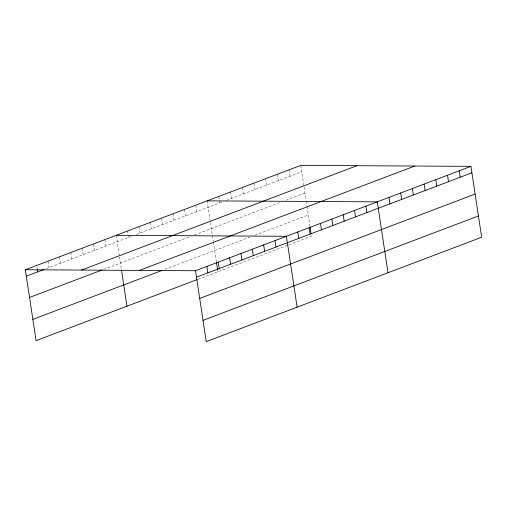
<?xml version="1.0" encoding="UTF-8"?>
<svg xmlns="http://www.w3.org/2000/svg" width="507" height="507" viewBox="0 0 507 507"><rect width="100%" height="100%" fill="white"/><g stroke="black" fill="none" stroke-linecap="round" stroke-linejoin="round"><path stroke-width="0.38" stroke-dasharray="2.54 1.9" d="M46.207 268.659L131.414 236.363M136.383 234.481L222.003 202.04M226.388 200.373L301.741 171.816M103.384 269.477L190.727 236.376M194.276 235.033L280.815 202.236M285.935 200.297L304.961 193.085M164.927 269.325L249.748 237.181M254.869 235.242L308.275 215M197.964 279.294L288.077 245.141M288.813 244.862L311.488 236.268L311.26 234.754M300.765 165.383L303.927 186.253M304.042 187.013L306.025 200.132M306.139 200.911L306.849 205.608M306.969 206.393L309.992 226.395M289.066 169.82L290.036 176.252M277.361 174.256L278.33 180.688M265.655 178.692L266.625 185.125M253.95 183.122L254.92 189.561M242.245 187.558L243.214 193.997M230.539 191.995L231.509 198.433M218.834 196.431L219.373 200.012M219.48 200.721L219.804 202.87M207.129 200.867L210.285 221.736M210.399 222.497L212.262 234.836M212.382 235.616L213.213 241.098M213.327 241.877L216.356 261.885M217.617 270.237L217.845 271.758M195.765 205.177L196.741 211.609M184.402 209.48L185.378 215.919M173.045 213.783L174.015 220.222M161.682 218.092L162.658 224.525M150.319 222.396L151.295 228.834M138.962 226.699L139.932 233.138M127.599 231.008L128.138 234.583M128.246 235.299L128.575 237.441M116.236 235.311L119.392 256.181M119.506 256.941L121.376 269.28M104.879 239.615L105.849 246.053M93.516 243.924L94.492 250.357M82.153 248.227L83.129 254.666M70.796 252.53L71.766 258.969M59.433 256.84L60.409 263.272M48.07 261.143L49.046 267.582M36.929 266.878L37.252 269.027"/><path stroke-width="0.76" d="M197.255 279.56L36.073 340.641L25.35 269.756L300.765 165.383L470.927 166.359L481.65 237.244L206.235 341.617L195.512 270.732L470.927 166.359M26.326 276.188L44.077 269.464M81.5 270.079L356.922 165.707M29.539 297.457L101.964 270.016M139.355 270.408L414.777 166.036M32.854 319.372L162.088 270.402M196.482 277.164L471.903 172.792M199.701 298.439L475.122 194.067M203.015 320.348L478.431 215.976M207.129 200.867L377.284 201.843L388.007 272.734M116.236 235.311L286.398 236.287L297.121 307.179M25.35 269.756L195.512 270.732M459.222 170.796L460.198 177.228M447.516 175.232L448.492 181.664M435.811 179.668L436.787 186.101M424.106 184.098L425.081 190.537M412.4 188.534L413.376 194.973M400.695 192.971L401.671 199.409M388.989 197.407L389.965 203.846M365.927 206.153L366.897 212.585M354.564 210.456L355.54 216.895M343.201 214.759L344.177 221.198M331.844 219.068L332.814 225.501M320.481 223.372L321.457 229.81M310.113 227.155L311.146 233.993M309.118 227.675L310.094 234.114M297.761 231.984L298.731 238.417M275.035 240.591L276.011 247.029M263.678 244.9L264.648 251.333M252.315 249.203L253.291 255.642M240.958 253.506L241.928 259.945M229.595 257.816L230.565 264.248M218.232 262.119L219.208 268.558M216.47 262.639L217.503 269.477M206.875 266.422L207.845 272.861M121.496 270.06L126.959 306.196M37.36 269.743L37.683 271.885"/></g></svg>
